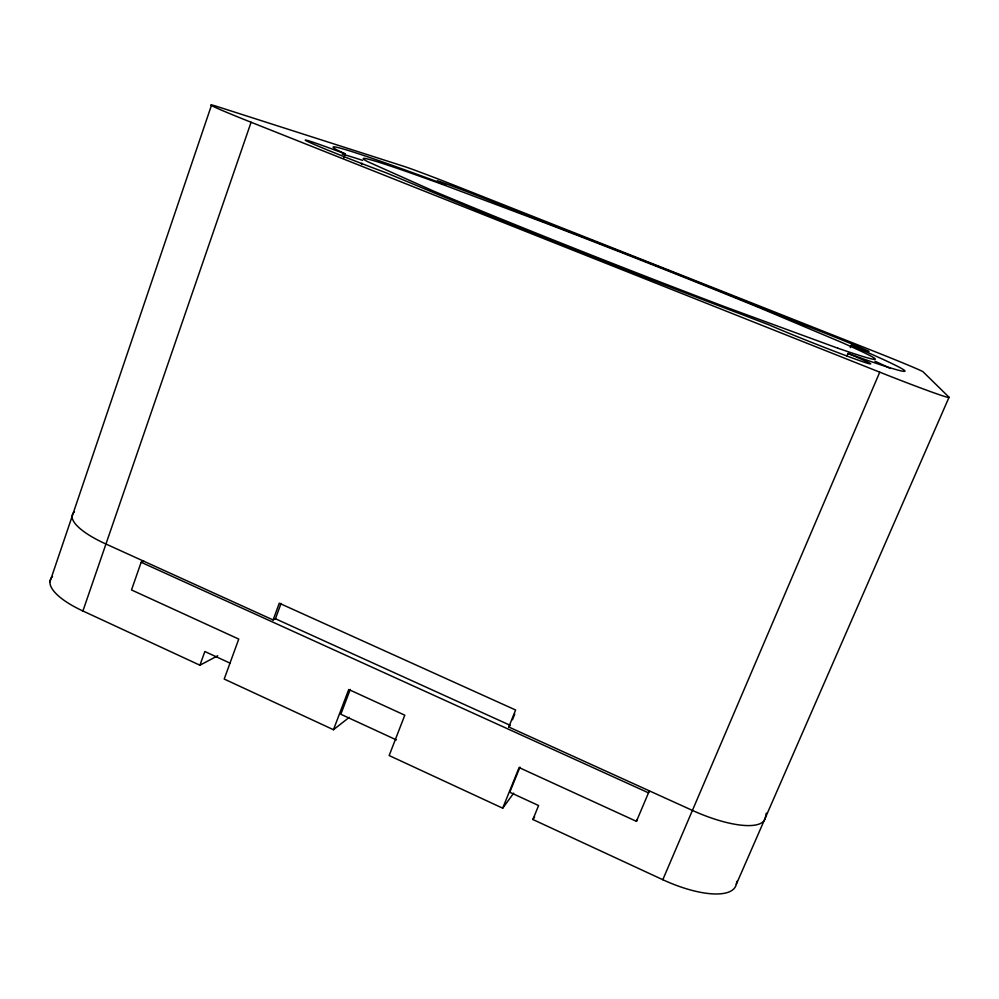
<?xml version="1.0" encoding="UTF-8"?>
<svg xmlns="http://www.w3.org/2000/svg" width="999" height="999" viewBox="0 0 999 999"><rect width="100%" height="100%" fill="white"/><g stroke="black" fill="none" stroke-linecap="round" stroke-linejoin="round"><path stroke-width="1.5" d="M766.283 813.161L765.396 817.681A71.266 22.378 24.9 0 1 692.419 810.414L508.791 727.01L515.609 710.002L279.27 603.196L273.114 619.954L105.956 544.03A67.532 19.48 17.3 0 1 74.475 511.8M519.942 767.12L509.79 792.244L538.598 805.544L532.892 819.505L662.799 879.707A70.704 25.387 25.5 0 0 736.288 884.327L736.962 881.305M49.95 581.793L211.451 105.332M217.72 655.781L199.912 665.209L82.905 610.988L251.086 122.253A70.779 1.886 21 0 1 217.67 106.681L403.409 166.196A49.326 0.974 21.3 0 1 459.877 187.487L874.05 351.311A52.135 1.061 21.6 0 1 923.076 371.803L949.05 397.252L736.288 884.327M143.968 561.301L141.159 562.275L131.506 589.947L238.749 639.085L224.201 679.045L333.466 729.72L349.275 717.319M343.743 157.954L345.192 153.896L337.088 150A307.093 7.492 21.4 0 1 427.31 178.034L445.591 184.827L442.295 183.441A45.205 0.924 21.3 0 1 439.023 181.406L443.494 182.917A45.205 0.924 21.3 0 1 479.607 196.503L490.184 200.649A45.205 0.924 21.3 0 1 515.384 210.914L537.1 219.293A307.093 7.492 21.4 0 1 775.074 313.461L795.454 321.728A47.215 0.999 21.6 0 1 826.061 333.541L837.075 337.937A47.215 0.999 21.6 0 1 867.469 350.699L869.005 351.586A47.215 0.999 21.6 0 1 855.893 347.165L851.185 345.392L850.249 347.627M199.912 665.209L204.845 651.51L230.282 663.249M273.114 619.954L275.437 618.756L281.056 603.446M333.466 729.72L348.738 689.497L404.795 715.184L389.16 755.544L502.697 808.191L513.673 793.156M350.237 689.46L340.821 714.26L396.416 739.922M512.487 719.692L514.747 714.048M502.697 808.191L519.105 767.569L636.438 821.34L637.374 819.255M636.438 821.34L649.338 790.846L648.451 792.819L141.159 562.275M846.815 356.243L847.989 353.446L865.896 359.827A307.093 7.492 21.4 0 0 865.509 351.536L851.185 345.392M662.799 879.707L879.744 372.165A74.925 2.173 21.7 0 0 949.05 397.252M532.892 819.505L534.59 816.907M508.791 727.01L510.227 725.336L275.437 618.756M345.192 153.896L338.436 151.349A59.74 1.561 21.1 0 0 309.365 141.021L305.744 140.047A59.74 1.561 21.1 0 0 328.534 150.412L341.858 155.782A59.74 1.561 21.1 0 0 385.926 172.715L408.878 182.243A307.093 7.492 21.4 0 0 738.96 313.361L768.955 324.85A62.425 1.748 21.6 0 0 810.276 341.858L825.973 348.027A62.425 1.748 21.6 0 0 868.768 363.624L870.716 363.898A62.425 1.748 21.6 0 0 853.833 355.906L847.989 353.446M251.086 122.253L879.744 372.165M342.232 154.071A306.918 8.554 21.4 0 1 362.637 160.389M874.924 361.176A306.918 8.554 21.4 0 1 890.359 368.494M361.688 164.236A274.8 7.63 21.4 0 1 362.3 163.386M82.905 610.988A67.045 22.115 16.6 0 1 52.535 576.498M837.861 348.214L724.512 306.631A274.95 6.681 21.4 0 1 433.591 191.096L367.62 161.638A274.95 6.681 21.4 0 1 444.855 185.315L544.28 222.64A274.95 6.681 21.4 0 1 761.226 308.491L842.07 342.595A274.95 6.681 21.4 0 1 837.861 348.214"/></g></svg>
